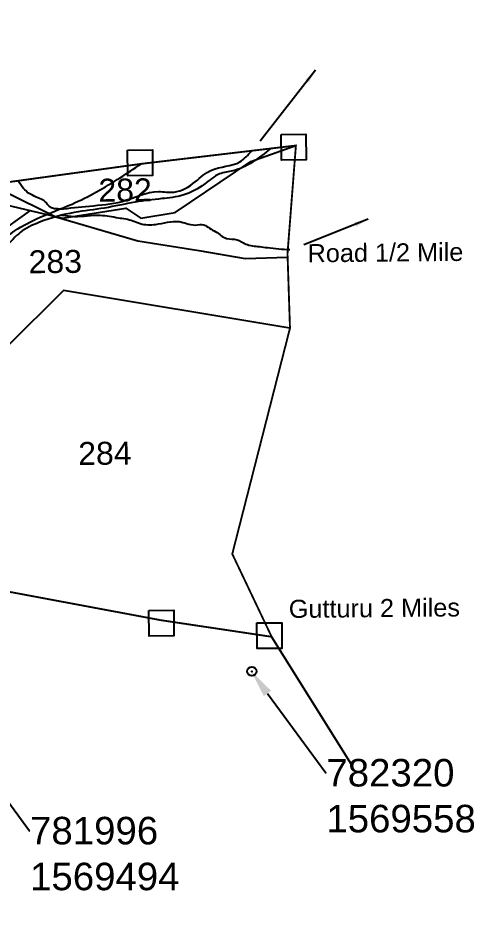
# Model space of a CAD drawing. Header units: inches. Extents: x 775633 to 782774, y 1566086 to 1574350.
# Drawn here: x 782065 to 782563, y 1569298 to 1570271 of the extents above; entities that cross this region are included whole.
import ezdxf
from ezdxf import colors
from ezdxf.entities.mleader import LeaderData, LeaderLine
from ezdxf.enums import TextEntityAlignment as Align
from ezdxf.math import Vec2, Vec3

# ---------------------------------------------------------------- set-up
doc = ezdxf.new("R2010")
doc.units = ezdxf.units.IN
doc.header["$MEASUREMENT"] = 0
doc.header["$PDMODE"] = 32
doc.header["$PDSIZE"] = 10
doc.linetypes.add('ACAD_ISO02W100', pattern=[15, 12, -3])
for name, color, linetype in [('PLOT', 7, 'Continuous'), ('PLOT NO', 7, 'Continuous'), ('ROADS', 6, 'Continuous'), ('STREAM', 4, 'Continuous'), ('STREAM FLOW', 5, 'Continuous'), ('VILLAGE BOUNDARY', 5, 'Continuous'), ('VILLAGE NAME', 1, 'Continuous'), ('VILLAGE STONES', 1, 'Continuous')]:
    doc.layers.add(name, color=color, linetype=linetype)
doc.styles.get("Standard").update_dxf_attribs({"font": 'arial.ttf'})
doc.linetypes.add('DOTS', pattern='A,1e-06,-3,["●",Standard,S=3,R=0,X=-1.25,Y=-1.25],-3', length=6.000001)
doc.dimstyles.get("Standard").update_dxf_attribs({"dimtxt": 0.18, "dimasz": 15, "dimexe": 0.18, "dimexo": 0.0625, "dimgap": 0.09, "dimtad": 0, "dimtih": 1, "dimtoh": 1, "dimdec": 4, "dimzin": 0, "dimdsep": 46, "dimtxsty": 'Standard', "dimcen": 0.09, "dimadec": 0, "dimazin": 0, "dimtfac": 1, "dimtdec": 4, "dimtofl": 0, "dimtmove": 0, "dimatfit": 3, "dimfxl": 1, "dimtolj": 1, "dimtzin": 0, "dimarcsym": 0})

msp = doc.modelspace()

# ---------------------------------------------------------------- linework, layer by layer
at = {"color": 1, "linetype": 'ByBlock', "lineweight": -2, "ltscale": 200}
msp.add_point((782320, 1569558), dxfattribs=at)
at = {"layer": 'PLOT'}
for points in [[(781983.7, 1570082.82), (782113.44, 1570052.09), (782182.69, 1570063.08), (782198.99, 1570052.13), (782236.48, 1570058.31), (782318.84, 1570114.08), (782368.15, 1570131.41)], [(782077.95, 1570060.5), (782040.32, 1570033.63), (781967.5, 1570017.89), (781942.03, 1569971.53), (781944.39, 1569936.5), (781927.12, 1569921.25), (781929.04, 1569878.04), (781895.65, 1569826.44), (781791.44, 1569858.01), (781789.77, 1569872.32), (781777.17, 1569878.6), (781777.28, 1569894.98), (781754.88, 1569902.41), (781741.05, 1569948.1)], [(782361.68, 1569932.28), (782114.5, 1569973.33), (781989.77, 1569849.86), (781957.82, 1569749.78), (781973.82, 1569665.89), (781893.61, 1569692.25)]]:
    msp.add_lwpolyline(points, dxfattribs=at)
at = {"layer": 'ROADS', "linetype": 'DOTS', "ltscale": 3.5}
msp.add_lwpolyline([(781174.13, 1569153.85), (781131.32, 1569316.37), (781110.69, 1569405.47), (781102.18, 1569425.89), (781223.3, 1569520.36), (781312.29, 1569608.47), (781359.46, 1569646.29), (781371.04, 1569671.41), (781413.75, 1569692.5), (781448.03, 1569756.84), (781489.79, 1569790.83), (781642.38, 1569868.06), (781706.14, 1569898.78), (781766.45, 1569950.25), (781874.71, 1570039.87), (781944.64, 1570064.12), (782049.71, 1570081.77), (782106.14, 1570053.82), (782195.79, 1570027.65), (782262.18, 1570016.89), (782312.82, 1570008.32), (782359.1, 1570009.86)], dxfattribs=at)
at = {"layer": 'STREAM', "color": 4}
msp.add_open_spline([(782340.58, 1570128.15), (782327.74, 1570117.81), (782310.91, 1570104.24), (782282.65, 1570101.53), (782267.08, 1570087.34), (782246.4, 1570076.02), (782219.71, 1570073.35), (782191.03, 1570070), (782159.59, 1570062.54), (782123.94, 1570058.96), (782093.21, 1570050.68), (782065.91, 1570037.76), (782052.51, 1570019.98), (782027.56, 1570004.25), (782020.31, 1570013.87), (782006.34, 1570012.06), (781994.83, 1570003.78), (781979.89, 1570011.68), (781964.28, 1570001.02), (781949.18, 1569985.67), (781925.01, 1569966.39), (781926.24, 1569932.31), (781915.96, 1569903.69), (781917.36, 1569880.51), (781910.5, 1569870.1), (781908.88, 1569867.63)], degree=3, knots=[0, 0, 0, 0, 47.90394, 62.847794, 82.320972, 109.0255, 132.34701, 161.878902, 195.819947, 229.131332, 268.749875, 292.443786, 314.796237, 344.873521, 344.873521, 361.830808, 373.534462, 387.5539, 404.597706, 424.313196, 454.89013, 490.429388, 518.70344, 546.929324, 555.699491, 555.699491, 555.699491, 555.699491], dxfattribs=at)
for points in [[(782110.28, 1570061.99), (782142.74, 1570065.42), (782178.39, 1570070.53), (782218.44, 1570081.19), (782235.14, 1570080.62), (782258.37, 1570091.88), (782276.19, 1570104.65), (782307.02, 1570113.62), (782319.87, 1570125.7)], [(781774.22, 1569938.47), (781807.67, 1569960.43), (781832.42, 1569996.3), (781872.75, 1570006.14), (781916.59, 1570001.79), (781935.58, 1569999.48), (781953.37, 1570004.38), (781983.76, 1570014.57), (782008.13, 1570016.37), (782033.62, 1570019.76), (782057.49, 1570035.65), (782084.9, 1570051.46), (782123.82, 1570067.6), (782176.23, 1570096.32), (782199.28, 1570111.45)], [(782111.99, 1570062.18), (782098.89, 1570065.14), (782096.15, 1570068.46), (782091.66, 1570072.08), (782084.78, 1570075.2), (782076.45, 1570079.58), (782070.99, 1570084.47), (782065.32, 1570093.02)], [(782112.75, 1570055.56), (782126.28, 1570054.13), (782154.68, 1570055.41), (782174.27, 1570052.69), (782190.24, 1570049.4), (782198.24, 1570046.39), (782215.09, 1570045.46), (782240.61, 1570048.4), (782248.78, 1570046.48), (782258.4, 1570044.76), (782267.82, 1570044.84), (782273.83, 1570041.28), (782280.74, 1570037.36), (782292.32, 1570030.18), (782303.92, 1570028.66), (782313.39, 1570024.04), (782328.27, 1570021.27), (782337.15, 1570020.09), (782361.63, 1570017.95)]]:
    msp.add_spline(points, degree=3, dxfattribs=at)
at = {"layer": 'VILLAGE BOUNDARY', "color": 5, "linetype": 'ACAD_ISO02W100', "ltscale": 5, "const_width": 2.03}
msp.add_lwpolyline([(781801.16, 1570322.66), (781820.06, 1570255.78), (781830.16, 1570244.79), (781844.09, 1570212.2), (781857.15, 1570164.65), (781903.11, 1570079.28), (781994.64, 1570083.3), (782199.28, 1570111.45), (782368.15, 1570131.41), (782358.98, 1570013.53), (782361.68, 1569932.28), (782298.69, 1569686.06), (782341.68, 1569595.76), (782221, 1569613.81), (782020.63, 1569651.26), (782012.79, 1569532.26), (781994.4, 1569479.45), (781974.93, 1569398.57), (781957.91, 1569231.22)], dxfattribs=at)
at = {"layer": 'VILLAGE BOUNDARY'}
msp.add_lwpolyline([(782341.68, 1569595.76), (782428.45, 1569456.91)], dxfattribs=at)
at = {"layer": 'VILLAGE STONES'}
for points in [[(782352.02, 1570143.45), (782379.05, 1570143.69), (782379.3, 1570115.73), (782352.27, 1570115.49)], [(782184.46, 1570126.47), (782211.48, 1570126.71), (782211.73, 1570098.75), (782184.71, 1570098.51)], [(782207.72, 1569624.56), (782234.74, 1569624.8), (782234.99, 1569596.84), (782207.97, 1569596.6)], [(782325.61, 1569610.86), (782352.64, 1569611.1), (782352.89, 1569583.14), (782325.86, 1569582.9)]]:
    msp.add_lwpolyline(points, close=True, dxfattribs=at)

# ---------------------------------------------------------------- texts
at = {"layer": 'PLOT NO'}
for s, p in [('282', (782181.72, 1570082.9)), ('283', (782105.5, 1570004.88)), ('284', (782159.67, 1569795.86))]:
    msp.add_text(s, height=25, rotation=0.51001, dxfattribs=at).set_placement(p, align=Align.MIDDLE_CENTER)
at = {"layer": 'VILLAGE NAME'}
for s, p in [('Road 1/2 Mile', (782380.98, 1570004.09)), ('Gutturu 2 Miles ', (782360.45, 1569616.3))]:
    msp.add_text(s, height=19.7263, rotation=0.51001, dxfattribs=at).set_placement(p)

# ---------------------------------------------------------------- leaders
at = {"linetype": 'ByBlock', "lineweight": -2, "ltscale": 200}
ml = msp.add_multileader_mtext('Standard', dxfattribs=at)
ml.set_content('782320\\P1569558', color=256)
ml.set_leader_properties()
ml.build(insert=Vec2(0, 0))
ml.multileader.update_dxf_attribs({"dogleg_length": 0.36, "arrow_head_size": 30})
ctx = ml.context
ctx.base_point, ctx.char_height, ctx.arrow_head_size, ctx.landing_gap_size, ctx.plane_origin = Vec3(782401.31, 1569447.25), 30, 30, 0.09, Vec3(782164.62, 1569590.04)
notes = []
notes.append((ctx, [(0, (1, 1, 0), (782400.95, 1569447.25), (1, 0), 0.36, [(0, [(782319.32, 1569558.2)], 0, [])])]))
ctx.mtext.insert, ctx.mtext.flow_direction = Vec3(782401.4, 1569462.51), 5
ml = msp.add_multileader_mtext('Standard', dxfattribs=at)
ml.set_content('781996\\P1569494', color=256)
ml.set_leader_properties()
ml.build(insert=Vec2(0, 0))
ml.multileader.update_dxf_attribs({"dogleg_length": 0.36, "arrow_head_size": 30})
ctx = ml.context
ctx.base_point, ctx.char_height, ctx.arrow_head_size, ctx.landing_gap_size, ctx.plane_origin = Vec3(782077.9, 1569384.16), 30, 30, 0.09, Vec3(781841.21, 1569526.95)
notes.append((ctx, [(0, (1, 1, 0), (782077.54, 1569384.16), (1, 0), 0.36, [(0, [(781995.91, 1569495.11)], 0, [])])]))
ctx.mtext.insert, ctx.mtext.flow_direction = Vec3(782077.99, 1569399.42), 5
at = {"layer": 'STREAM FLOW'}
for points in [[(782389.51, 1570213.41), (782329.23, 1570136.18)], [(782446.89, 1570051), (782376.91, 1570023.01)]]:
    msp.add_leader(points, dimstyle='Standard', override={"dimgap": 0.09, "dimtad": 0}, dxfattribs=at)
for ctx, leaders in notes:
    for number, flags, end, landing, length, lines in leaders:
        leader = LeaderData()
        leader.index, (leader.has_last_leader_line, leader.has_dogleg_vector, leader.attachment_direction) = number, flags
        leader.last_leader_point, leader.dogleg_vector, leader.dogleg_length = Vec3(end), Vec3(landing), length
        for number, points, colour, breaks in lines:
            line = LeaderLine()
            line.index, line.vertices, line.color, line.breaks = number, Vec3.list(points), colors.encode_raw_color(colour), breaks
            leader.lines.append(line)
        ctx.leaders.append(leader)

doc.saveas('drawing.dxf')
